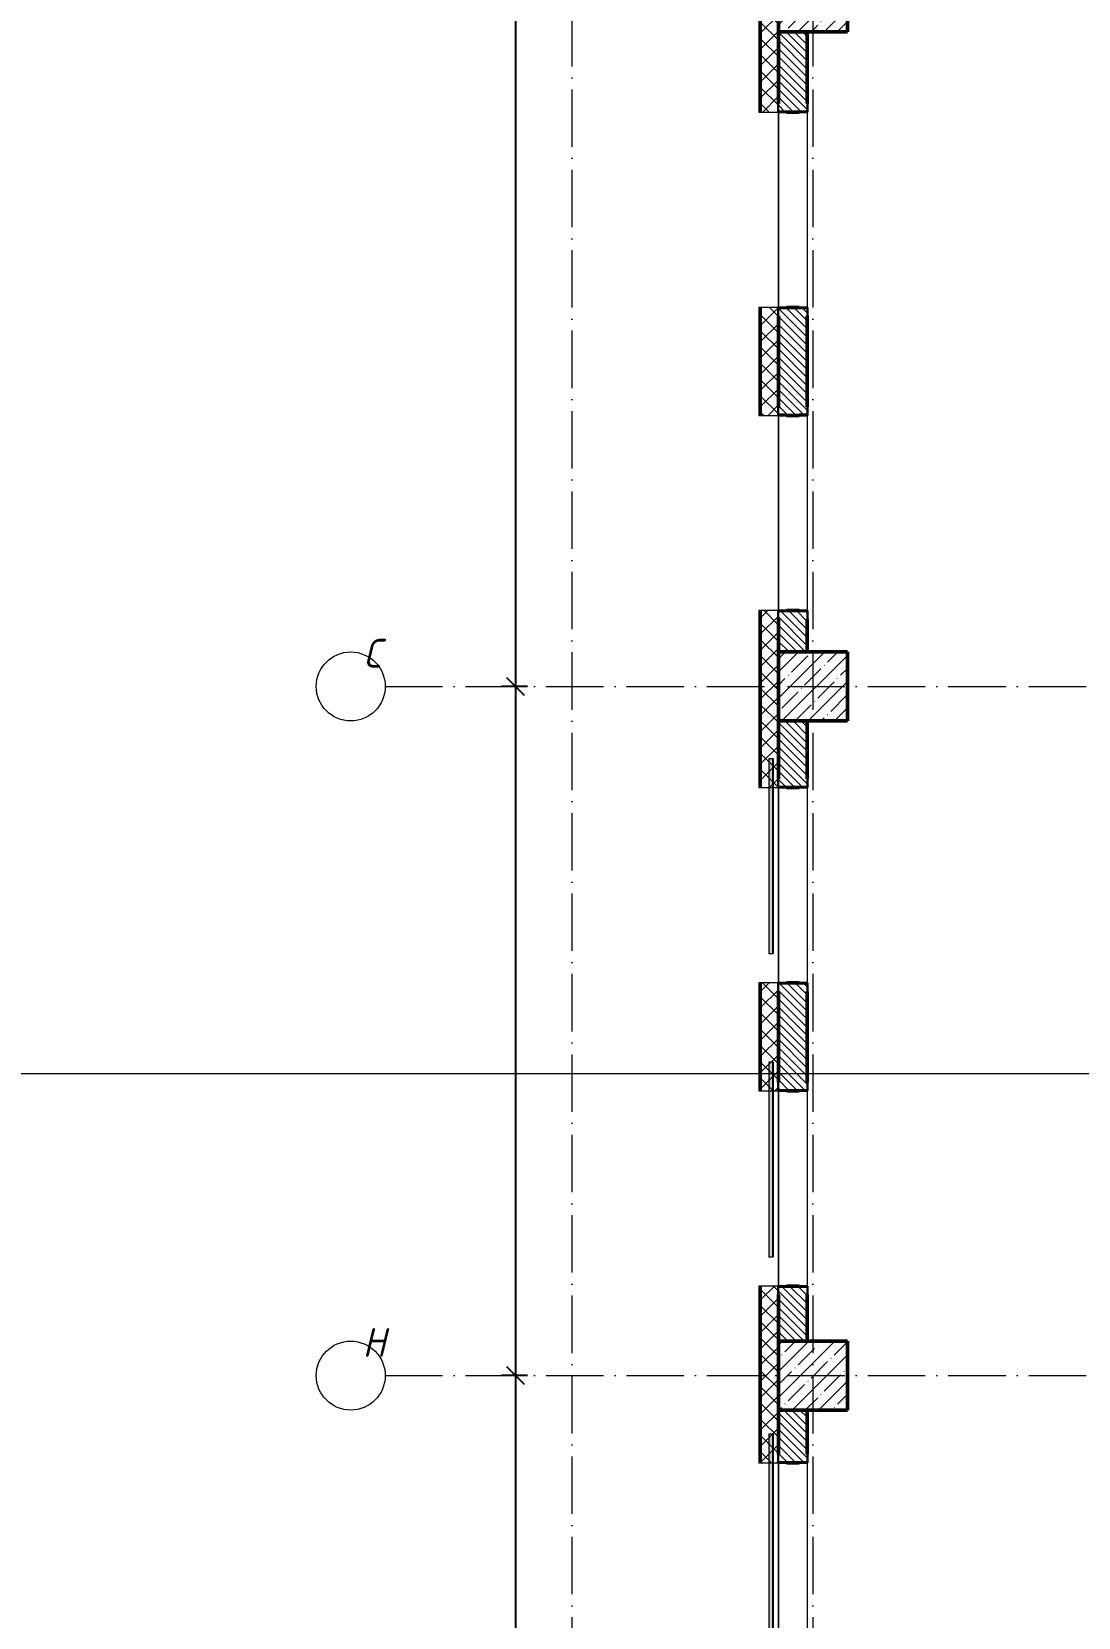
# Model space of a CAD drawing. Header units: millimetres. Extents: x -401725 to 250493, y 305116 to 802890.
# Drawn here: x 48591 to 57700, y 333120 to 346924 of the extents above; entities that cross this region are included whole.
import ezdxf

# ---------------------------------------------------------------- set-up
doc = ezdxf.new("R2010")
doc.units = ezdxf.units.MM
doc.linetypes.add('50_200_ШТРИХ_1Т_ш5_п1_п1_', pattern=[700, 500, -100, 0, -100])
for name, color, linetype, lineweight in [('A-____-____-DIMS', 7, 'Continuous', 9), ('A-GENM-____-MCUT', 7, 'Continuous', 25), ('A-GENM-____-OTLN-1', 7, 'Continuous', 25), ('A-GLAZ-____-OTLN', 7, 'Continuous', 9), ('A-WALL-____-MCUT-2', 7, 'Continuous', 50), ('A-WALL-____-MCUT-3', 7, 'Continuous', 9), ('A-WALL-____-OTLN', 7, 'Continuous', 9), ('A-WALL-____-PATT-1', 7, 'Continuous', 9), ('A-WALL-FNSH-MCUT-1', 7, 'Continuous', 9), ('S-COLS-____-MCUT', 7, 'Continuous', 50), ('S-COLS-____-OTLN', 7, 'Continuous', 9), ('S-GRID-____-IDEN', 7, 'Continuous', 9), ('S-GRID-____-OTLN-1', 7, '50_200_ШТРИХ_1Т_ш5_п1_п1_', 9)]:
    doc.layers.add(name, color=color, linetype=linetype, lineweight=lineweight)
doc.layers.add('A-GLAZ-____-OTLN-1', color=7, linetype='Continuous', lineweight=9, true_color=0xc0c0c0)
doc.layers.add('G-____-____-SYMB-1', color=9, linetype='Continuous', lineweight=9, true_color=0x808080)
doc.styles.add('ISOCPEUR_I', font='isocpeui.ttf', dxfattribs={"width": 0.9, "height": 2.5})
doc.dimstyles.new('ISO-2_5_0_9К_БОЛЬШОЙ_ОСИ', dxfattribs={"dimscale": 304.8, "dimtxt": 248.995294, "dimasz": 0.492126, "dimexe": 0.393701, "dimexo": 0, "dimgap": 0, "dimtad": 1, "dimdec": 0, "dimzin": 0, "dimdsep": 46, "dimtxsty": 'ISOCPEUR_I', "dimblk1": 'OBLIQUE', "dimblk2": 'OBLIQUE', "dimsah": 1, "dimcen": 0.09, "dimdle": 0.393701, "dimazin": 0, "dimtfac": 1, "dimtdec": 4, "dimtix": 1, "dimtmove": 0, "dimatfit": 3, "dimfxl": 1, "dimtvp": 1, "dimtolj": 1, "dimtzin": 0, "dimarcsym": 2})
pattern_1 = [(135, (-15659.08, 310542.9), (-35.35534, -35.35534), [])]

# ---------------------------------------------------------------- blocks, each defined once
blk = doc.blocks.new('BSC_Колонна _Прямоугольная - 600х600-V9-АР1_План отверстий 2 этажа в осях 1-64_А-ГГ')
at = {"layer": 'S-COLS-____-OTLN'}
h = blk.add_hatch(dxfattribs=at)
h.set_pattern_fill('FP_37', color=256, style=0, pattern_type=2)
h.set_pattern_definition([(315, (-36681.04, 71050), (114.04925, 114.04925), []), (315, (-36681.04, 70935.95), (114.04925, 114.04925), [201.613, -40.323, 3.353, -36.97])])
h.paths.add_polyline_path([(-300, 300), (-300, -300), (300, -300), (300, 300)], flags=0)
at = {"layer": 'S-COLS-____-MCUT'}
for p, q in [((300, 300), (-300, 300)), ((-300, 300), (-300, -300)), ((300, -300), (300, 300)), ((-300, -300), (300, -300))]:
    blk.add_line(p, q, dxfattribs=at)
blk = doc.blocks.new('BSC_Колонна _Прямоугольная - 600х600-V10-АР1_План отверстий 2 этажа в осях 1-64_А-ГГ')
at = {"layer": 'S-COLS-____-OTLN'}
h = blk.add_hatch(dxfattribs=at)
h.set_pattern_fill('FP_38', color=256, style=0, pattern_type=2)
h.set_pattern_definition([(45, (-71050, -30681.04), (-114.04925, 114.04925), []), (45, (-70935.95, -30681.04), (-114.04925, 114.04925), [201.613, -40.323, 3.353, -36.97])])
h.paths.add_polyline_path([(-300, -300), (300, -300), (300, 300), (-300, 300)], flags=0)
at = {"layer": 'S-COLS-____-MCUT'}
for p, q in [((300, 300), (-300, 300)), ((-300, 300), (-300, -300)), ((300, -300), (300, 300)), ((-300, -300), (300, -300))]:
    blk.add_line(p, q, dxfattribs=at)
blk = doc.blocks.new('BSC_Колонна _Прямоугольная - 600х600-V11-АР1_План отверстий 2 этажа в осях 1-64_А-ГГ')
at = {"layer": 'S-COLS-____-OTLN'}
h = blk.add_hatch(dxfattribs=at)
h.set_pattern_fill('FP_39', color=256, style=0, pattern_type=2)
h.set_pattern_definition([(45, (-71050, -24681.04), (-114.04925, 114.04925), []), (45, (-70935.95, -24681.04), (-114.04925, 114.04925), [201.613, -40.323, 3.353, -36.97])])
h.paths.add_polyline_path([(-300, -300), (300, -300), (300, 300), (-300, 300), (-300, 135)], flags=0)
at = {"layer": 'S-COLS-____-MCUT'}
for p, q in [((300, 300), (-300, 300)), ((-300, 300), (-300, -300)), ((300, -300), (300, 300)), ((-300, -300), (300, -300))]:
    blk.add_line(p, q, dxfattribs=at)
blk = doc.blocks.new('Фахверк_СКБ_Уголок - 250_2700-27497298-АР1_План отверстий 2 этажа в осях 1-64_А-ГГ')
at = {"layer": 'A-GENM-____-MCUT'}
for p, q in [((200, 181), (125, 181)), ((125, 181), (125, 106)), ((131, 106), (131, 175)), ((131, 175), (200, 175)), ((200, 175), (200, 181)), ((125, 106), (131, 106)), ((131, -6), (125, -6)), ((125, -6), (125, -81)), ((125, -81), (200, -81)), ((131, -75), (131, -6)), ((200, -75), (131, -75)), ((200, -81), (200, -75))]:
    blk.add_line(p, q, dxfattribs=at)
blk = doc.blocks.new('Отлив_СКБ - Отлив витража_СФТК-31883956-АР1_План отверстий 2 этажа в осях 1-64_А-ГГ')
at = {"layer": 'A-GLAZ-____-OTLN-1'}
for points in [[(0, 3), (0, 2), (1700, 3), (1700, 37), (0, 37)], [(0, 2), (0, 0), (1700, 0), (1700, 2)]]:
    blk.add_hatch(color=256, dxfattribs=at).paths.add_polyline_path(points, flags=0)
at = {"layer": 'A-GLAZ-____-OTLN'}
for p, q in [((0, 3), (0, 37)), ((1700, 37), (0, 37)), ((0, 2), (1700, 2)), ((1700, 37), (1700, 3)), ((1700, 0), (0, 0))]:
    blk.add_line(p, q, dxfattribs=at)
blk = doc.blocks.new('Ось сетки - Круг_Ø6_00__ISO-2_5_0_9K_-25732049-АР1_План отверстий 2 этажа в осях 1-64_А-ГГ')
at = {"layer": 'S-GRID-____-IDEN'}
blk.add_circle((0, 0), 3, dxfattribs=at)
blk = doc.blocks.new('_Oblique')
at = {"color": 0, "linetype": 'ByBlock', "lineweight": -2}
blk.add_line((-0.5, -0.5), (0.5, 0.5), dxfattribs=at)
blk = doc.blocks.new('*D9309')
at = {"layer": 'A-____-____-DIMS', "color": 0, "lineweight": -2, "transparency": 16777216}
for p, q in [((52801, 347344), (52801, 341104)), ((52907, 347224), (52681, 347224)), ((52907, 341224), (52681, 341224))]:
    blk.add_line(p, q, dxfattribs=at)
at = {"layer": 'Defpoints', "color": 0, "transparency": 16777216}
for p in [(52907, 347224), (52801, 341224), (52907, 341224)]:
    blk.add_point(p, dxfattribs=at)
at = {"layer": 'A-____-____-DIMS', "color": 0, "lineweight": -2, "transparency": 16777216, "xscale": 150, "yscale": 150, "zscale": 150}
for p, rotation in [((52801, 347224), 90), ((52801, 341224), 270)]:
    blk.add_blockref('_Oblique', p, dxfattribs=dict(at, rotation=rotation))
at = {"layer": 'A-____-____-DIMS', "color": 0, "transparency": 16777216, "insert": (52800, 344224), "char_height": 2.5, "width": 758.48, "attachment_point": 5, "rotation": 90, "style": 'ISOCPEUR_I'}
blk.add_mtext('\\A1;6000', dxfattribs=at)
blk = doc.blocks.new('*D9310')
at = {"layer": 'A-____-____-DIMS', "color": 0, "lineweight": -2, "transparency": 16777216}
for p, q in [((52801, 341344), (52801, 335104)), ((52907, 341224), (52681, 341224)), ((52907, 335224), (52681, 335224))]:
    blk.add_line(p, q, dxfattribs=at)
at = {"layer": 'Defpoints', "color": 0, "transparency": 16777216}
for p in [(52907, 341224), (52801, 335224), (52907, 335224)]:
    blk.add_point(p, dxfattribs=at)
at = {"layer": 'A-____-____-DIMS', "color": 0, "lineweight": -2, "transparency": 16777216, "xscale": 150, "yscale": 150, "zscale": 150}
for p, rotation in [((52801, 341224), 90), ((52801, 335224), 270)]:
    blk.add_blockref('_Oblique', p, dxfattribs=dict(at, rotation=rotation))
at = {"layer": 'A-____-____-DIMS', "color": 0, "transparency": 16777216, "insert": (52800, 338224), "char_height": 2.5, "width": 758.48, "attachment_point": 5, "rotation": 90, "style": 'ISOCPEUR_I'}
blk.add_mtext('\\A1;6000', dxfattribs=at)
blk = doc.blocks.new('*D9311')
at = {"layer": 'A-____-____-DIMS', "color": 0, "lineweight": -2, "transparency": 16777216}
for p, q in [((52801, 335344), (52801, 329104)), ((52907, 335224), (52681, 335224)), ((52907, 329224), (52681, 329224))]:
    blk.add_line(p, q, dxfattribs=at)
at = {"layer": 'Defpoints', "color": 0, "transparency": 16777216}
for p in [(52907, 335224), (52801, 329224), (52907, 329224)]:
    blk.add_point(p, dxfattribs=at)
at = {"layer": 'A-____-____-DIMS', "color": 0, "lineweight": -2, "transparency": 16777216, "xscale": 150, "yscale": 150, "zscale": 150}
for p, rotation in [((52801, 335224), 90), ((52801, 329224), 270)]:
    blk.add_blockref('_Oblique', p, dxfattribs=dict(at, rotation=rotation))
at = {"layer": 'A-____-____-DIMS', "color": 0, "transparency": 16777216, "insert": (52800, 332224), "char_height": 2.5, "width": 758.48, "attachment_point": 5, "rotation": 90, "style": 'ISOCPEUR_I'}
blk.add_mtext('\\A1;6000', dxfattribs=at)

msp = doc.modelspace()

# ---------------------------------------------------------------- hatches: boundary and pattern name
at = {"layer": 'A-WALL-____-PATT-1'}
h = msp.add_hatch(dxfattribs=at)
h.set_pattern_fill('FP_1', color=256, style=0, pattern_type=2)
h.set_pattern_definition([(45, (-15659.08, 310542.9), (-70.71068, 70.71068), []), (135, (-15659.08, 310542.9), (-70.71068, -70.71068), [])])
h.paths.add_polyline_path([(54940.9187, 322873.9433), (55090.9187, 322873.9433), (55090.9187, 324168.9433), (55084.9187, 324168.9433), (55084.9187, 324243.9433), (54940.9187, 324243.9433)], flags=0)
h.paths.add_polyline_path([(55084.9187, 325943.9433), (55084.9187, 326018.9433), (55090.9187, 326018.9433), (55090.9187, 326808.9433), (55084.9187, 326808.9433), (55084.9187, 326883.9433), (54940.9187, 326883.9433), (54940.9187, 325943.9433), (55025.8006, 325943.9433)], flags=0)
h.paths.add_polyline_path([(55025.8006, 328583.9433), (55084.9187, 328583.9433), (55084.9187, 328658.9433), (55090.9187, 328658.9433), (55090.9187, 330048.9433), (55084.9187, 330048.9433), (55084.9187, 330123.9433), (54940.9187, 330123.9433), (54940.9187, 328583.9433)], flags=0)
h.paths.add_polyline_path([(55084.9187, 331823.9433), (55084.9187, 331898.9433), (55090.9187, 331898.9433), (55090.9187, 332688.9433), (55084.9187, 332688.9433), (55084.9187, 332763.9433), (54940.9187, 332763.9433), (54940.9187, 331823.9433), (55025.8006, 331823.9433)], flags=0)
h.paths.add_polyline_path([(55025.8006, 334463.9433), (55084.9187, 334463.9433), (55084.9187, 334538.9433), (55090.9187, 334538.9433), (55090.9187, 335928.9433), (55084.9187, 335928.9433), (55084.9187, 336003.9433), (54940.9187, 336003.9433), (54940.9187, 334463.9433)], flags=0)
h.paths.add_polyline_path([(55025.8006, 337703.9433), (55084.9187, 337703.9433), (55084.9187, 337778.9433), (55090.9187, 337778.9433), (55090.9187, 338568.9433), (55084.9187, 338568.9433), (55084.9187, 338643.9433), (54940.9187, 338643.9433), (54940.9187, 337703.9433)], flags=0)
h.paths.add_polyline_path([(55084.9187, 340343.9433), (55084.9187, 340418.9433), (55090.9187, 340418.9433), (55090.9187, 341808.9433), (55084.9187, 341808.9433), (55084.9187, 341883.9433), (54940.9187, 341883.9433), (54940.9187, 340343.9433), (55025.8006, 340343.9433)], flags=0)
h.paths.add_polyline_path([(55084.9187, 343583.9433), (55084.9187, 343658.9433), (55090.9187, 343658.9433), (55090.9187, 344448.9433), (55084.9187, 344448.9433), (55084.9187, 344523.9433), (54940.9187, 344523.9433), (54940.9187, 343583.9433), (55025.8006, 343583.9433)], flags=0)
h.paths.add_polyline_path([(55025.8006, 346223.9433), (55084.9187, 346223.9433), (55084.9187, 346298.9433), (55090.9187, 346298.9433), (55090.9187, 347688.9433), (55084.9187, 347688.9433), (55084.9187, 347763.9433), (54940.9187, 347763.9433), (54940.9187, 346223.9433)], flags=0)
h.paths.add_polyline_path([(55025.8006, 349463.9433), (55084.9187, 349463.9433), (55084.9187, 349538.9433), (55090.9187, 349538.9433), (55090.9187, 350328.9433), (55084.9187, 350328.9433), (55084.9187, 350403.9433), (54940.9187, 350403.9433), (54940.9187, 349463.9433)], flags=0)
h.paths.add_polyline_path([(55084.9187, 352103.9433), (55084.9187, 352178.9433), (55090.9187, 352178.9433), (55090.9187, 353623.9433), (54940.9187, 353623.9433), (54940.9187, 352103.9433), (55025.8006, 352103.9433)], flags=0)
h = msp.add_hatch(dxfattribs=at)
h.set_pattern_fill('FP_6', color=256, style=0, pattern_type=2)
h.set_pattern_definition(pattern_1)
h.paths.add_polyline_path([(55340.9187, 341523.9433), (55340.9187, 341877.9433), (55271.9187, 341877.9433), (55271.9187, 341883.9433), (55159.9187, 341883.9433), (55159.9187, 341877.9433), (55090.9187, 341877.9433), (55090.9187, 341523.9433), (55271.9187, 341523.9433)], flags=0)
h.paths.add_polyline_path([(55159.9187, 343583.9433), (55271.9187, 343583.9433), (55271.9187, 343589.9433), (55340.9187, 343589.9433), (55340.9187, 344517.9433), (55271.9187, 344517.9433), (55271.9187, 344523.9433), (55159.9187, 344523.9433), (55159.9187, 344517.9433), (55090.9187, 344517.9433), (55090.9187, 343589.9433), (55159.9187, 343589.9433)], flags=0)
h.paths.add_polyline_path([(55271.9187, 346223.9433), (55271.9187, 346229.9433), (55340.9187, 346229.9433), (55340.9187, 346923.9433), (55090.9187, 346923.9433), (55090.9187, 346229.9433), (55159.9187, 346229.9433), (55159.9187, 346223.9433)], flags=0)
h = msp.add_hatch(dxfattribs=at)
h.set_pattern_fill('FP_6', color=256, style=0, pattern_type=2)
h.set_pattern_definition(pattern_1)
h.paths.add_polyline_path([(55159.9187, 335523.9433), (55340.9187, 335523.9433), (55340.9187, 335997.9433), (55271.9187, 335997.9433), (55271.9187, 336003.9433), (55159.9187, 336003.9433), (55159.9187, 335997.9433), (55090.9187, 335997.9433), (55090.9187, 335523.9433)], flags=0)
h.paths.add_polyline_path([(55159.9187, 337703.9433), (55271.9187, 337703.9433), (55271.9187, 337709.9433), (55340.9187, 337709.9433), (55340.9187, 338637.9433), (55271.9187, 338637.9433), (55271.9187, 338643.9433), (55159.9187, 338643.9433), (55159.9187, 338637.9433), (55090.9187, 338637.9433), (55090.9187, 337709.9433), (55159.9187, 337709.9433)], flags=0)
h.paths.add_polyline_path([(55271.9187, 340343.9433), (55271.9187, 340349.9433), (55340.9187, 340349.9433), (55340.9187, 340923.9433), (55090.9187, 340923.9433), (55090.9187, 340349.9433), (55159.9187, 340349.9433), (55159.9187, 340343.9433)], flags=0)
h = msp.add_hatch(dxfattribs=at)
h.set_pattern_fill('FP_6', color=256, style=0, pattern_type=2)
h.set_pattern_definition(pattern_1)
h.paths.add_polyline_path([(55340.9187, 329523.9433), (55340.9187, 330117.9433), (55271.9187, 330117.9433), (55271.9187, 330123.9433), (55159.9187, 330123.9433), (55159.9187, 330117.9433), (55090.9187, 330117.9433), (55090.9187, 329523.9433), (55159.9187, 329523.9433)], flags=0)
h.paths.add_polyline_path([(55271.9187, 331823.9433), (55271.9187, 331829.9433), (55340.9187, 331829.9433), (55340.9187, 332757.9433), (55271.9187, 332757.9433), (55271.9187, 332763.9433), (55159.9187, 332763.9433), (55159.9187, 332757.9433), (55090.9187, 332757.9433), (55090.9187, 331829.9433), (55159.9187, 331829.9433), (55159.9187, 331823.9433)], flags=0)
h.paths.add_polyline_path([(55271.9187, 334463.9433), (55271.9187, 334469.9433), (55340.9187, 334469.9433), (55340.9187, 334923.9433), (55090.9187, 334923.9433), (55090.9187, 334469.9433), (55159.9187, 334469.9433), (55159.9187, 334463.9433)], flags=0)

# ---------------------------------------------------------------- linework, layer by layer
at = {"layer": 'A-WALL-____-MCUT-2'}
for p, q in [((55090.9187, 346298.9433), (55090.9187, 346923.9433)), ((55090.9187, 346923.9433), (55090.9187, 346298.9433)), ((55340.9187, 346298.9433), (55340.9187, 346923.9433)), ((55159.9187, 346223.9433), (55271.9187, 346223.9433)), ((55090.9187, 343658.9433), (55090.9187, 344448.9433)), ((55090.9187, 344448.9433), (55090.9187, 343658.9433)), ((55271.9187, 344523.9433), (55159.9187, 344523.9433)), ((55340.9187, 343658.9433), (55340.9187, 344448.9433)), ((55159.9187, 343583.9433), (55271.9187, 343583.9433)), ((55090.9187, 341523.9433), (55090.9187, 341808.9433)), ((55090.9187, 341808.9433), (55090.9187, 341523.9433)), ((55271.9187, 341883.9433), (55159.9187, 341883.9433)), ((55340.9187, 341523.9433), (55340.9187, 341808.9433)), ((55090.9187, 340418.9433), (55090.9187, 340923.9433)), ((55090.9187, 340923.9433), (55090.9187, 340418.9433)), ((55340.9187, 340418.9433), (55340.9187, 340923.9433)), ((55159.9187, 340343.9433), (55271.9187, 340343.9433)), ((55271.9187, 338643.9433), (55159.9187, 338643.9433)), ((55090.9187, 337778.9433), (55090.9187, 338568.9433)), ((55090.9187, 338568.9433), (55090.9187, 337778.9433)), ((55340.9187, 337778.9433), (55340.9187, 338568.9433)), ((55159.9187, 337703.9433), (55271.9187, 337703.9433)), ((55271.9187, 336003.9433), (55159.9187, 336003.9433)), ((55090.9187, 335523.9433), (55090.9187, 335928.9433)), ((55090.9187, 335928.9433), (55090.9187, 335523.9433)), ((55340.9187, 335523.9433), (55340.9187, 335928.9433)), ((55090.9187, 334538.9433), (55090.9187, 334923.9433)), ((55090.9187, 334923.9433), (55090.9187, 334538.9433)), ((55340.9187, 334538.9433), (55340.9187, 334923.9433)), ((55159.9187, 334463.9433), (55271.9187, 334463.9433))]:
    msp.add_line(p, q, dxfattribs=at)
at = {"layer": 'A-WALL-____-MCUT-3'}
for p, q in [((54928.9187, 347763.9433), (54928.9187, 346223.9433)), ((54933.9187, 347763.9433), (54933.9187, 346223.9433)), ((54940.9187, 347763.9433), (54940.9187, 346223.9433)), ((54940.9187, 346223.9433), (55084.9187, 346223.9433)), ((54928.9187, 344523.9433), (54928.9187, 343583.9433)), ((54933.9187, 344523.9433), (54933.9187, 343583.9433)), ((55084.9187, 344523.9433), (54940.9187, 344523.9433)), ((54940.9187, 344523.9433), (54940.9187, 343583.9433)), ((54940.9187, 343583.9433), (55084.9187, 343583.9433)), ((54928.9187, 341883.9433), (54928.9187, 340343.9433)), ((54933.9187, 341883.9433), (54933.9187, 340343.9433)), ((55084.9187, 341883.9433), (54940.9187, 341883.9433)), ((54940.9187, 341883.9433), (54940.9187, 340343.9433)), ((54940.9187, 340343.9433), (55084.9187, 340343.9433)), ((54928.9187, 338643.9433), (54928.9187, 337703.9433)), ((54933.9187, 338643.9433), (54933.9187, 337703.9433)), ((55084.9187, 338643.9433), (54940.9187, 338643.9433)), ((54940.9187, 338643.9433), (54940.9187, 337703.9433)), ((54940.9187, 337703.9433), (55084.9187, 337703.9433)), ((54928.9187, 336003.9433), (54928.9187, 334463.9433)), ((54933.9187, 336003.9433), (54933.9187, 334463.9433)), ((55084.9187, 336003.9433), (54940.9187, 336003.9433)), ((54940.9187, 336003.9433), (54940.9187, 334463.9433)), ((54940.9187, 334463.9433), (55084.9187, 334463.9433))]:
    msp.add_line(p, q, dxfattribs=at)
at = {"layer": 'A-WALL-____-OTLN'}
for p, q in [((55090.9187, 346223.9433), (55090.9187, 344523.9433)), ((55090.9187, 344523.9433), (55090.9187, 346223.9433)), ((55340.9187, 346223.9433), (55340.9187, 344523.9433)), ((55090.9187, 343583.9433), (55090.9187, 341883.9433)), ((55090.9187, 341883.9433), (55090.9187, 343583.9433)), ((55340.9187, 343583.9433), (55340.9187, 341883.9433)), ((55090.9187, 340343.9433), (55090.9187, 338643.9433)), ((55090.9187, 338643.9433), (55090.9187, 340343.9433)), ((55340.9187, 340343.9433), (55340.9187, 338643.9433)), ((55090.9187, 337703.9433), (55090.9187, 336003.9433)), ((55090.9187, 336003.9433), (55090.9187, 337703.9433)), ((55340.9187, 337703.9433), (55340.9187, 336003.9433)), ((55090.9187, 334463.9433), (55090.9187, 332763.9433)), ((55090.9187, 332763.9433), (55090.9187, 334463.9433)), ((55340.9187, 334463.9433), (55340.9187, 332763.9433))]:
    msp.add_line(p, q, dxfattribs=at)
at = {"layer": 'A-WALL-FNSH-MCUT-1'}
for p, q in [((54920.9187, 347763.9433), (54920.9187, 346223.9433)), ((54920.9187, 346223.9433), (54940.9187, 346223.9433)), ((54940.9187, 344523.9433), (54920.9187, 344523.9433)), ((54920.9187, 344523.9433), (54920.9187, 343583.9433)), ((54920.9187, 343583.9433), (54940.9187, 343583.9433)), ((54940.9187, 341883.9433), (54920.9187, 341883.9433)), ((54920.9187, 341883.9433), (54920.9187, 340343.9433)), ((54920.9187, 340343.9433), (54940.9187, 340343.9433)), ((54940.9187, 338643.9433), (54920.9187, 338643.9433)), ((54920.9187, 338643.9433), (54920.9187, 337703.9433)), ((54920.9187, 337703.9433), (54940.9187, 337703.9433)), ((54940.9187, 336003.9433), (54920.9187, 336003.9433)), ((54920.9187, 336003.9433), (54920.9187, 334463.9433)), ((54920.9187, 334463.9433), (54940.9187, 334463.9433))]:
    msp.add_line(p, q, dxfattribs=at)
at = {"layer": 'G-____-____-SYMB-1'}
msp.add_line((-20585.1016, 337853.9433), (88489.9911, 337853.9433), dxfattribs=at)
at = {"layer": 'S-GRID-____-OTLN-1'}
for p, q in [((53290.9187, 360423.8609), (53290.9187, 306060.2949)), ((55390.9187, 360423.8609), (55390.9187, 306277.1346)), ((51667.6891, 341223.9433), (74659.706, 341223.9433)), ((51667.6891, 335223.9433), (74659.706, 335223.9433))]:
    msp.add_line(p, q, dxfattribs=at)

# ---------------------------------------------------------------- block references
at = {"layer": 'A-GENM-____-OTLN-1'}
for p, rotation in [((55265.9187, 346098.9433), 89.99999999999991), ((55165.9187, 344648.9433), 269.9999999999999), ((55265.9187, 343458.9433), 89.99999999999991), ((55165.9187, 342008.9433), 269.9999999999999), ((55265.9187, 340218.9433), 89.99999999999991), ((55165.9187, 338768.9433), 269.9999999999999), ((55265.9187, 337578.9433), 89.99999999999991), ((55165.9187, 336128.9433), 269.9999999999999), ((55265.9187, 334338.9433), 89.99999999999991)]:
    msp.add_blockref('Фахверк_СКБ_Уголок - 250_2700-27497298-АР1_План отверстий 2 этажа в осях 1-64_А-ГГ', p, dxfattribs=dict(at, rotation=rotation))
at = {"layer": 'A-GLAZ-____-OTLN', "rotation": 90}
for p in [(55044.4337, 338895.553), (55044.4337, 336255.553), (55044.4337, 333015.553)]:
    msp.add_blockref('Отлив_СКБ - Отлив витража_СФТК-31883956-АР1_План отверстий 2 этажа в осях 1-64_А-ГГ', p, dxfattribs=at)
at = {"layer": 'S-COLS-____-OTLN', "rotation": 89.9999999999999}
msp.add_blockref('BSC_Колонна _Прямоугольная - 600х600-V9-АР1_План отверстий 2 этажа в осях 1-64_А-ГГ', (55390.9187, 347223.9433), dxfattribs=at)
at = {"layer": 'S-COLS-____-OTLN'}
for name, p in [('BSC_Колонна _Прямоугольная - 600х600-V10-АР1_План отверстий 2 этажа в осях 1-64_А-ГГ', (55390.9187, 341223.9433)), ('BSC_Колонна _Прямоугольная - 600х600-V11-АР1_План отверстий 2 этажа в осях 1-64_А-ГГ', (55390.9187, 335223.9433))]:
    msp.add_blockref(name, p, dxfattribs=at)
at = {"layer": 'S-GRID-____-IDEN', "xscale": 99.99999999999993, "yscale": 99.99999999999993, "zscale": 99.99999999999993, "rotation": 269.9999999999995}
for p in [(51367.6891, 341223.9433), (51367.6891, 335223.9433)]:
    msp.add_blockref('Ось сетки - Круг_Ø6_00__ISO-2_5_0_9K_-25732049-АР1_План отверстий 2 этажа в осях 1-64_А-ГГ', p, dxfattribs=at)

# ---------------------------------------------------------------- texts
at = {"layer": 'S-GRID-____-IDEN', "char_height": 250, "attachment_point": 1, "style": 'ISOCPEUR_I'}
for s, insert, width in [('\\fISOCPEUR|b0|i1|c204|p34|;\\W.9;С', (51480.3748, 341637.8294), 202.02525), ('\\fISOCPEUR|b0|i1|c204|p34|;\\W.9;Н', (51471.3748, 335637.8294), 223.670812)]:
    msp.add_mtext(s, dxfattribs=dict(at, insert=insert, width=width))

# ---------------------------------------------------------------- dimensions: what is measured, and where the dimension line sits
at = {"layer": 'A-____-____-DIMS'}
for base, p1, p2, picture, middle in [((52801.2767, 341223.9433), (52907.3427, 347223.9433), (52907.3427, 341223.9433), '*D9309', (52800.0267, 344223.9433)), ((52801.2767, 335223.9433), (52907.3427, 341223.9433), (52907.3427, 335223.9433), '*D9310', (52800.0267, 338223.9433)), ((52801.2767, 329223.9433), (52907.3427, 335223.9433), (52907.3427, 329223.9433), '*D9311', (52800.0267, 332223.9433))]:
    dim = msp.add_linear_dim(base=base, p1=p1, p2=p2, angle=90, dimstyle='ISO-2_5_0_9К_БОЛЬШОЙ_ОСИ', override={"dimpost": '<>', "dimfxl": 6000}, dxfattribs=at)
    dim.commit()
    dim.dimension.update_dxf_attribs({"geometry": picture, "text_midpoint": middle})

doc.saveas('drawing.dxf')
